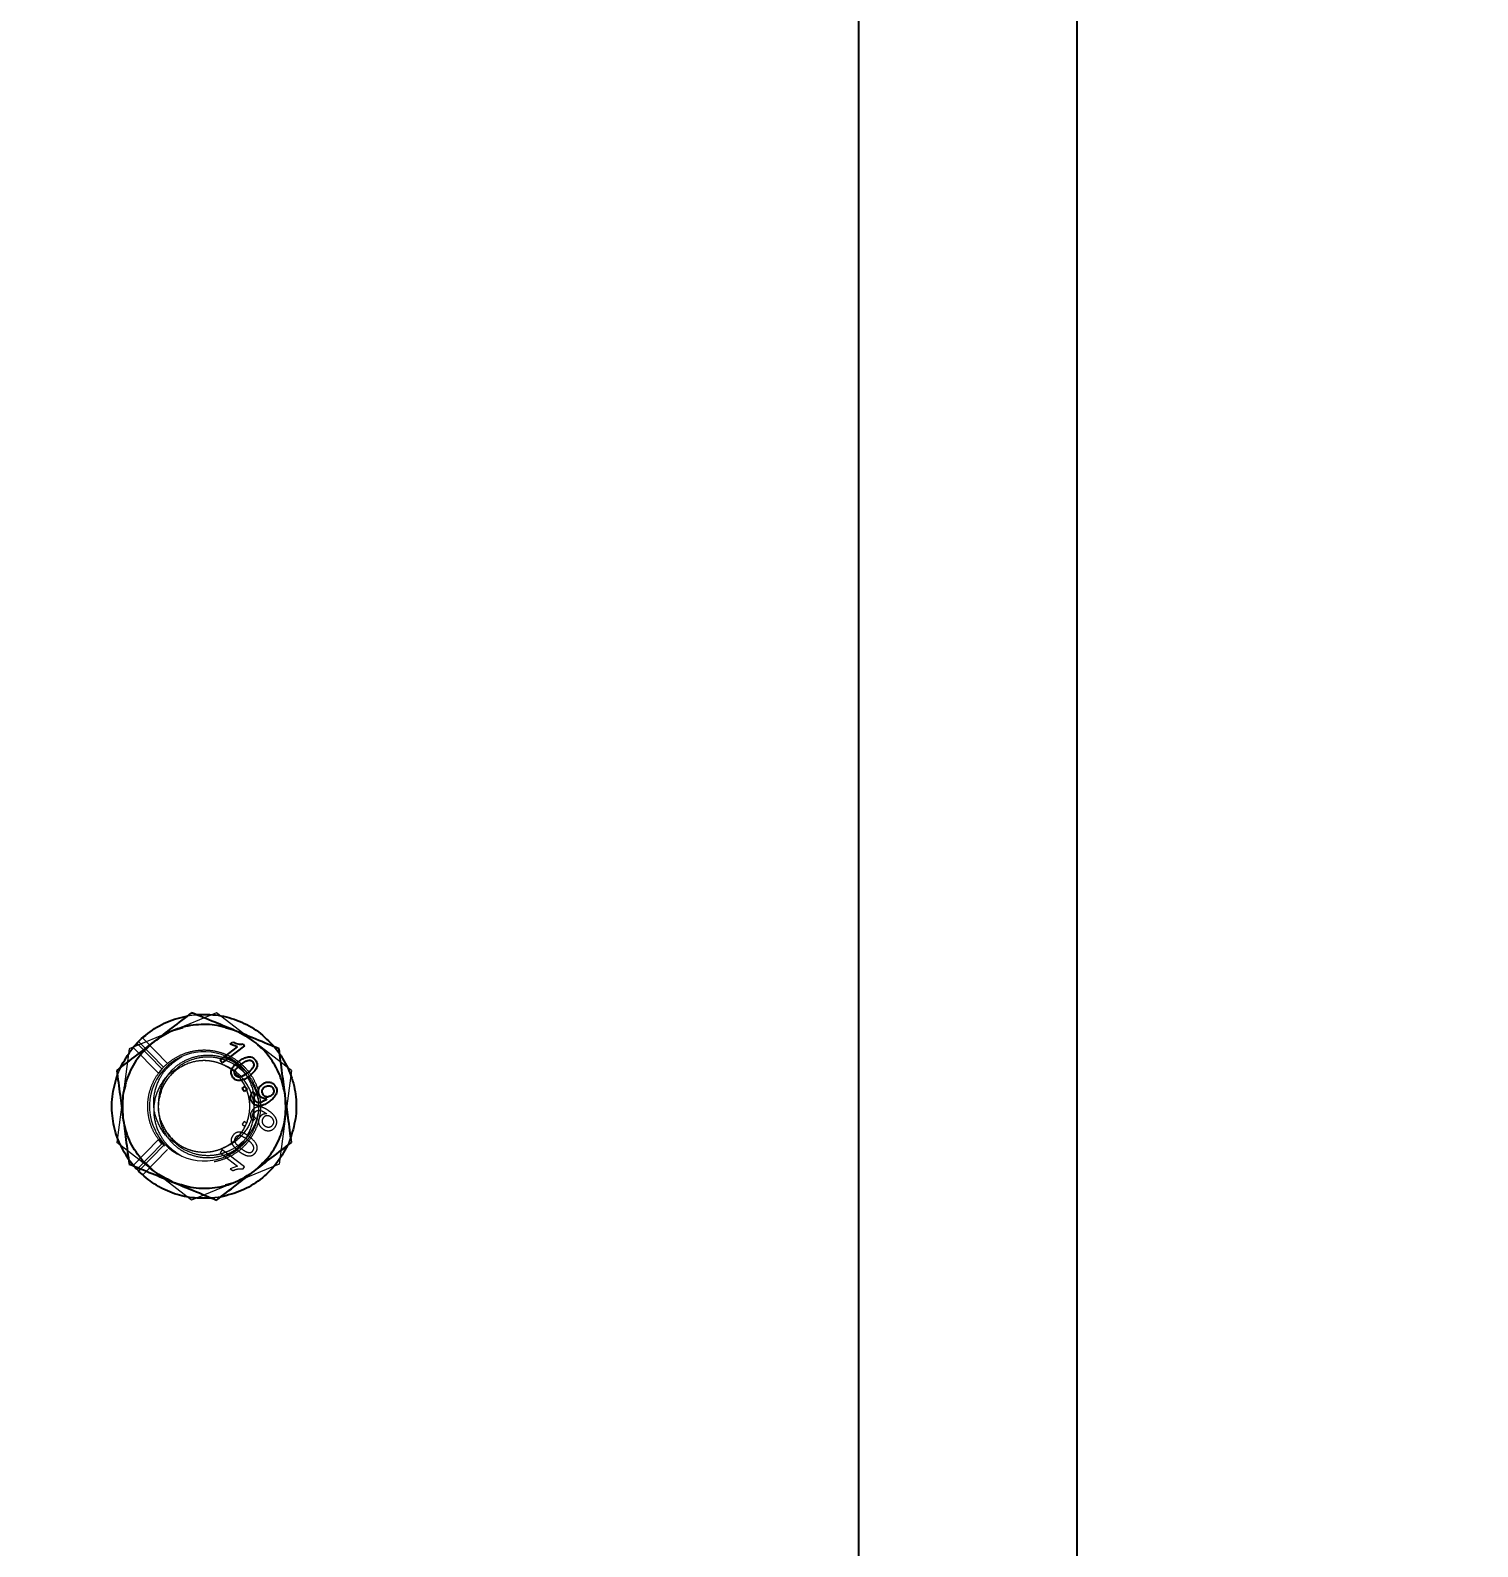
# Model space of a CAD drawing. Header units: millimetres. Extents: x 861 to 27901, y 673 to 17923.
# Drawn here: x 10508.9 to 10719.1, y 6345.8 to 6566.1 of the extents above; entities that cross this region are included whole.
import ezdxf

# ---------------------------------------------------------------- set-up
doc = ezdxf.new("R2010")
doc.units = ezdxf.units.MM
doc.header["$LTSCALE"] = 33.3
doc.linetypes.add('HIDDEN', pattern=[1.905, 1.27, -0.635])
doc.layers.add('CAPA_1', color=7, linetype='Continuous')
doc.styles.add('SLDTEXTSTYLE0', font='TXT', dxfattribs={"width": 0.75})
doc.dimstyles.new('SLDDIMSTYLE0', dxfattribs={"dimtxt": 66.6, "dimasz": 66.6, "dimexe": 0, "dimexo": 0.0625, "dimgap": 16.65, "dimtad": 2, "dimdec": 0, "dimlfac": 1.261261, "dimrnd": 1e-09, "dimzin": 12, "dimdsep": 46, "dimtxsty": 'SLDTEXTSTYLE0', "dimsah": 1, "dimcen": 0.09, "dimadec": 0, "dimazin": 3, "dimtfac": 1, "dimtdec": 0, "dimtofl": 0, "dimtmove": 0, "dimatfit": 3, "dimfxl": 1, "dimfrac": 2, "dimtolj": 1, "dimtzin": 12, "dimarcsym": 0})

# ---------------------------------------------------------------- blocks, each defined once
blk = doc.blocks.new('_D_13')
at = {"layer": 'CAPA_1', "transparency": 16777216}
for p, q in [((9823.17, 6912.25), (14695.32, 6912.25)), ((14662.02, 6912.25), (14662.02, 5357.98)), ((14240.18, 5357.98), (14695.32, 5357.98))]:
    blk.add_line(p, q, dxfattribs=at)
for points in [[(14662.02, 6912.25), (14651.77, 6845.65), (14672.27, 6845.65)], [(14662.02, 5357.98), (14672.27, 5424.58), (14651.77, 5424.58)]]:
    blk.add_solid(points, dxfattribs=at)
at = {"layer": 'CAPA_1', "transparency": 16777216, "insert": (14576.17, 6036.69), "char_height": 66.6, "attachment_point": 1, "rotation": 90, "style": 'SLDTEXTSTYLE0'}
blk.add_mtext('1960', dxfattribs=at)
blk = doc.blocks.new('_D_14')
at = {"layer": 'CAPA_1', "transparency": 16777216}
for p, q in [((9780.88, 6954.54), (9780.88, 7862.55)), ((10855.14, 5883.49), (10855.14, 7862.55)), ((9780.88, 7829.25), (10855.14, 7829.25))]:
    blk.add_line(p, q, dxfattribs=at)
for points in [[(9780.88, 7829.25), (9847.48, 7819.01), (9847.48, 7839.5)], [(10855.14, 7829.25), (10788.54, 7839.5), (10788.54, 7819.01)]]:
    blk.add_solid(points, dxfattribs=at)
at = {"layer": 'CAPA_1', "transparency": 16777216, "insert": (10219.59, 7915.1), "char_height": 66.6, "attachment_point": 1, "style": 'SLDTEXTSTYLE0'}
blk.add_mtext('1355', dxfattribs=at)

msp = doc.modelspace()

# ---------------------------------------------------------------- linework, layer by layer
at = {"color": 7, "linetype": 'Continuous', "lineweight": 25}
for p, q in [((10629.24, 6169.12), (10629.24, 6622.63)), ((10660.95, 6169.12), (10660.95, 6622.63)), ((10536.42, 6416.48), (10538.94, 6418.41)), ((10539.97, 6418.55), (10536.74, 6416.07)), ((10537.89, 6418.79), (10538.27, 6419.09)), ((10538.94, 6418.41), (10537.89, 6418.79)), ((10539.76, 6418.82), (10539.97, 6418.55)), ((10536.74, 6416.07), (10536.42, 6416.48)), ((10539.61, 6412.34), (10540.02, 6412.66)), ((10540.02, 6412.66), (10540.34, 6412.25)), ((10539.92, 6411.93), (10539.61, 6412.34)), ((10540.34, 6412.25), (10539.92, 6411.93)), ((10541.22, 6411.87), (10541.58, 6411.49)), ((10543.14, 6410.77), (10543.21, 6410.84)), ((10524.35, 6400.58), (10523.81, 6401.18)), ((10524.35, 6400.58), (10524.58, 6400.81)), ((10524.58, 6400.33), (10524.91, 6400.67))]:
    msp.add_line(p, q, dxfattribs=at)
at = {"color": 1, "linetype": 'HIDDEN', "lineweight": 18}
for p, q in [((10535.91, 6423.36), (10523.22, 6418.13)), ((10531.12, 6422.74), (10531.99, 6422.96)), ((10531.71, 6422.92), (10532.95, 6423.09)), ((10532.26, 6422.99), (10533.59, 6423.07)), ((10546.79, 6414.98), (10535.91, 6423.36)), ((10524.58, 6419.16), (10525.16, 6419.72)), ((10525.16, 6419.72), (10525.63, 6420.06)), ((10528.8, 6415.99), (10525.16, 6419.72)), ((10529.56, 6420.74), (10531.05, 6421.14)), ((10537.15, 6421.14), (10538.65, 6420.73)), ((10523.22, 6418.13), (10521.4, 6404.51)), ((10523.81, 6418.32), (10527.48, 6414.57)), ((10523.97, 6418.44), (10524.35, 6418.92)), ((10524.35, 6418.92), (10527.98, 6415.2)), ((10528.21, 6415.44), (10524.58, 6419.16)), ((10526.76, 6419.08), (10525.76, 6418.09)), ((10541.35, 6419.17), (10542.43, 6418.09)), ((10544.1, 6418.6), (10545.21, 6417.15)), ((10544.31, 6418.4), (10545.07, 6417.41)), ((10521.5, 6414.27), (10521.97, 6415.42)), ((10521.67, 6414.69), (10522.3, 6415.96)), ((10527.98, 6415.2), (10527.49, 6414.52)), ((10528.8, 6415.99), (10528.21, 6415.44)), ((10528.93, 6416.09), (10528.8, 6415.99)), ((10531.71, 6415.95), (10531.56, 6415.87)), ((10539.11, 6415.86), (10538.93, 6416.03)), ((10546.79, 6414.98), (10544.98, 6401.37)), ((10521.37, 6413.71), (10521.58, 6414.47)), ((10522.71, 6412.8), (10522.31, 6411.32)), ((10541.76, 6407.88), (10541.96, 6408.72)), ((10543.14, 6408.72), (10543.21, 6408.66)), ((10545.89, 6408.18), (10545.49, 6406.7)), ((10539.92, 6407.57), (10539.61, 6407.16)), ((10539.61, 6407.16), (10540.02, 6406.84)), ((10540.34, 6407.25), (10539.92, 6407.57)), ((10541.22, 6407.63), (10541.58, 6408.01)), ((10532.28, 6396.14), (10521.4, 6404.51)), ((10523.81, 6401.18), (10527.48, 6404.93)), ((10524.58, 6400.81), (10527.98, 6404.3)), ((10528.21, 6404.05), (10524.91, 6400.67)), ((10527.45, 6404.98), (10528.33, 6403.95)), ((10527.98, 6404.3), (10527.48, 6404.93)), ((10528.72, 6405.92), (10529.1, 6405.4)), ((10546.32, 6404.32), (10545.9, 6403.55)), ((10546.7, 6405.23), (10546.22, 6404.07)), ((10546.84, 6405.85), (10546.42, 6404.56)), ((10524.65, 6400.28), (10523.1, 6402.13)), ((10523.81, 6401.18), (10523.12, 6402.09)), ((10528.8, 6403.5), (10525.16, 6399.78)), ((10536.74, 6403.43), (10536.42, 6403.02)), ((10536.42, 6403.02), (10538.94, 6401.08)), ((10539.97, 6400.95), (10536.74, 6403.43)), ((10538.67, 6403.32), (10539.17, 6403.68)), ((10526.84, 6400.32), (10525.76, 6401.41)), ((10544.98, 6401.37), (10532.28, 6396.14)), ((10538.94, 6401.08), (10537.89, 6400.7)), ((10537.89, 6400.7), (10538.27, 6400.41)), ((10539.76, 6400.68), (10539.97, 6400.95)), ((10538.63, 6398.75), (10537.15, 6398.36)), ((10536.56, 6396.6), (10534.72, 6396.42)), ((10536.48, 6396.58), (10535.25, 6396.41))]:
    msp.add_line(p, q, dxfattribs=at)
msp.add_arc((10534.1, 6409.75), 7.93, 37.5876, 307.5876, dxfattribs=at)
at = {"color": 7, "linetype": 'Continuous', "lineweight": 25}
for points in [[(10521.97, 6415.42), (10522.49, 6416.36), (10523.53, 6418.22), (10525.86, 6420.45), (10528.61, 6422.14), (10530.68, 6422.66), (10531.71, 6422.92)], [(10538.63, 6420.74), (10537.64, 6421.07), (10535.66, 6421.71), (10532.51, 6421.66), (10529.46, 6420.89), (10527.71, 6419.74), (10526.84, 6419.17)], [(10532.95, 6423.09), (10534.02, 6423.11), (10536.15, 6423.14), (10539.24, 6422.23), (10542.08, 6420.7), (10543.57, 6419.17), (10544.31, 6418.4)], [(10545.89, 6411.32), (10545.67, 6412.34), (10545.24, 6414.38), (10543.62, 6417.08), (10541.42, 6419.34), (10539.56, 6420.27), (10538.63, 6420.74)], [(10526.84, 6419.17), (10526.07, 6418.48), (10524.52, 6417.09), (10522.99, 6414.33), (10522.13, 6411.3), (10522.25, 6409.22), (10522.31, 6408.18)], [(10545.07, 6417.41), (10545.62, 6416.5), (10546.72, 6414.67), (10547.48, 6411.53), (10547.57, 6408.31), (10546.99, 6406.25), (10546.7, 6405.23)], [(10523.12, 6402.09), (10522.57, 6403), (10521.47, 6404.83), (10520.72, 6407.97), (10520.62, 6411.19), (10521.21, 6413.24), (10521.5, 6414.27)], [(10541.35, 6400.32), (10542.13, 6401.02), (10543.68, 6402.41), (10545.2, 6405.17), (10546.06, 6408.2), (10545.95, 6410.28), (10545.89, 6411.32)], [(10529.56, 6398.75), (10528.63, 6399.22), (10526.77, 6400.16), (10524.58, 6402.42), (10522.95, 6405.12), (10522.52, 6407.16), (10522.31, 6408.18)], [(10546.22, 6404.07), (10545.7, 6403.14), (10544.67, 6401.27), (10542.33, 6399.05), (10539.59, 6397.36), (10537.52, 6396.84), (10536.48, 6396.58)], [(10535.25, 6396.41), (10534.27, 6396.39), (10532.3, 6396.34), (10529.44, 6397.1), (10526.78, 6398.38), (10525.31, 6399.68), (10524.58, 6400.33)], [(10529.56, 6398.75), (10530.55, 6398.43), (10532.53, 6397.78), (10535.68, 6397.84), (10538.74, 6398.61), (10540.48, 6399.75), (10541.35, 6400.32)]]:
    msp.add_open_spline(points, degree=3, dxfattribs=at)
for points, knots in [([(10532.28, 6423.36), (10531.33, 6422.63), (10529.55, 6421.26), (10527.7, 6419.84), (10526.84, 6419.17)], [0, 0, 0, 0, 0.532771, 1, 1, 1, 1]), ([(10538.63, 6420.74), (10537.63, 6421.16), (10535.48, 6422.04), (10533.39, 6422.9), (10532.28, 6423.36)], [0, 0, 0, 0, 0.467229, 1, 1, 1, 1]), ([(10544.98, 6418.13), (10543.87, 6418.58), (10541.79, 6419.44), (10539.64, 6420.33), (10538.63, 6420.74)], [0, 0, 0, 0, 0.532771, 1, 1, 1, 1]), ([(10526.84, 6419.17), (10525.98, 6418.51), (10524.14, 6417.09), (10522.35, 6415.72), (10521.4, 6414.98)], [0, 0, 0, 0, 0.467229, 1, 1, 1, 1]), ([(10538.27, 6419.09), (10538.51, 6418.98), (10538.98, 6418.78), (10539.5, 6418.8), (10539.76, 6418.82)], [0, 0, 0, 0, 0.500866, 1, 1, 1, 1]), ([(10545.89, 6411.32), (10545.74, 6412.4), (10545.44, 6414.7), (10545.14, 6416.94), (10544.98, 6418.13)], [0, 0, 0, 0, 0.467229, 1, 1, 1, 1]), ([(10521.4, 6414.98), (10521.56, 6413.8), (10521.86, 6411.56), (10522.17, 6409.26), (10522.31, 6408.18)], [0, 0, 0, 0, 0.5327709, 1, 1, 1, 1]), ([(10538.29, 6413.96), (10538.2, 6414.11), (10538.06, 6414.33), (10538.02, 6414.63), (10538.02, 6414.8), (10538.04, 6414.88), (10538.05, 6414.92)], [0, 0, 0, 0, 0.4987953, 0.7491483, 0.8745764, 1, 1, 1, 1]), ([(10538.05, 6414.92), (10538.1, 6415.06), (10538.21, 6415.33), (10538.57, 6415.79), (10538.9, 6416.07), (10539.13, 6416.26)], [0, 0, 0, 0, 0.249754, 0.499871, 1, 1, 1, 1]), ([(10538.66, 6414.25), (10538.62, 6414.32), (10538.53, 6414.46), (10538.52, 6414.72), (10538.58, 6414.96), (10538.86, 6415.38), (10539.19, 6415.64), (10539.45, 6415.84)], [0, 0, 0, 0, 0.124696, 0.249462, 0.374432, 0.499637, 1, 1, 1, 1]), ([(10539.13, 6416.26), (10539.31, 6416.39), (10539.69, 6416.66), (10540.22, 6416.91), (10540.68, 6416.97), (10541.03, 6416.91), (10541.33, 6416.74), (10541.48, 6416.57), (10541.56, 6416.48)], [0, 0, 0, 0, 0.250482, 0.500346, 0.631705, 0.750221, 0.874987, 1, 1, 1, 1]), ([(10539.45, 6415.84), (10539.63, 6415.98), (10539.9, 6416.17), (10540.3, 6416.39), (10540.52, 6416.43), (10540.63, 6416.46)], [0, 0, 0, 0, 0.500372, 0.750515, 1, 1, 1, 1]), ([(10541.18, 6416.2), (10541.23, 6416.13), (10541.32, 6415.99), (10541.33, 6415.73), (10541.27, 6415.49), (10540.99, 6415.07), (10540.66, 6414.81), (10540.4, 6414.6)], [0, 0, 0, 0, 0.124745, 0.249484, 0.374471, 0.499648, 1, 1, 1, 1]), ([(10540.63, 6416.46), (10540.68, 6416.46), (10540.79, 6416.45), (10540.94, 6416.4), (10541.08, 6416.32), (10541.15, 6416.24), (10541.18, 6416.2)], [0, 0, 0, 0, 0.250158, 0.500156, 0.750032, 1, 1, 1, 1]), ([(10541.56, 6416.48), (10541.62, 6416.38), (10541.75, 6416.19), (10541.84, 6415.85), (10541.81, 6415.5), (10541.52, 6414.87), (10541.07, 6414.49), (10540.72, 6414.19)], [0, 0, 0, 0, 0.125373, 0.250644, 0.375698, 0.501113, 1, 1, 1, 1]), ([(10540.72, 6414.19), (10540.53, 6414.05), (10540.16, 6413.78), (10539.63, 6413.54), (10539.17, 6413.48), (10538.82, 6413.53), (10538.52, 6413.7), (10538.37, 6413.88), (10538.29, 6413.96)], [0, 0, 0, 0, 0.250476, 0.500347, 0.625768, 0.750176, 0.87497, 1, 1, 1, 1]), ([(10540.4, 6414.6), (10540.14, 6414.4), (10539.8, 6414.15), (10539.33, 6413.99), (10539.08, 6414), (10538.84, 6414.07), (10538.72, 6414.19), (10538.66, 6414.25)], [0, 0, 0, 0, 0.50041, 0.625613, 0.75058, 0.875344, 1, 1, 1, 1]), ([(10542.22, 6411.25), (10542.18, 6411.32), (10542.09, 6411.45), (10542.01, 6411.69), (10541.98, 6411.93), (10542.01, 6412.17), (10542.09, 6412.41), (10542.25, 6412.7), (10542.43, 6412.86), (10542.56, 6412.97)], [0, 0, 0, 0, 0.125074, 0.250064, 0.373261, 0.500199, 0.624296, 0.750369, 1, 1, 1, 1]), ([(10542.56, 6412.97), (10542.7, 6413.06), (10542.92, 6413.21), (10543.26, 6413.29), (10543.52, 6413.29), (10543.77, 6413.25), (10544.09, 6413.12), (10544.27, 6412.93), (10544.39, 6412.8)], [0, 0, 0, 0, 0.249869, 0.376454, 0.500348, 0.627239, 0.750824, 1, 1, 1, 1]), ([(10542.85, 6412.54), (10542.95, 6412.6), (10543.14, 6412.73), (10543.43, 6412.77), (10543.66, 6412.74), (10543.87, 6412.66), (10543.99, 6412.54), (10544.07, 6412.45)], [0, 0, 0, 0, 0.25025, 0.499842, 0.629576, 0.750665, 1, 1, 1, 1]), ([(10544.39, 6412.8), (10544.45, 6412.71), (10544.58, 6412.52), (10544.66, 6412.19), (10544.66, 6411.85), (10544.54, 6411.41), (10544.2, 6410.95), (10543.85, 6410.67), (10543.67, 6410.53)], [0, 0, 0, 0, 0.125064, 0.25009, 0.37511, 0.500169, 0.749441, 1, 1, 1, 1]), ([(10541.08, 6410.34), (10541, 6410.46), (10540.88, 6410.64), (10540.82, 6410.92), (10540.82, 6411.21), (10540.93, 6411.55), (10541.12, 6411.77), (10541.22, 6411.87)], [0, 0, 0, 0, 0.249859, 0.375718, 0.500481, 0.749846, 1, 1, 1, 1]), ([(10543.67, 6410.53), (10543.48, 6410.39), (10543.08, 6410.1), (10542.5, 6409.85), (10542.01, 6409.81), (10541.65, 6409.89), (10541.32, 6410.07), (10541.16, 6410.25), (10541.08, 6410.34)], [0, 0, 0, 0, 0.2504849, 0.5001185, 0.6278992, 0.7500924, 0.8749937, 1, 1, 1, 1]), ([(10541.58, 6411.49), (10541.52, 6411.42), (10541.42, 6411.29), (10541.34, 6411.1), (10541.33, 6410.95), (10541.35, 6410.82), (10541.4, 6410.71), (10541.44, 6410.64), (10541.47, 6410.61)], [0, 0, 0, 0, 0.276477, 0.499318, 0.623718, 0.749496, 0.874756, 1, 1, 1, 1]), ([(10541.47, 6410.61), (10541.52, 6410.55), (10541.63, 6410.43), (10541.84, 6410.33), (10542.08, 6410.29), (10542.54, 6410.39), (10542.87, 6410.61), (10543.14, 6410.77)], [0, 0, 0, 0, 0.125207, 0.25031, 0.375339, 0.50062, 1, 1, 1, 1]), ([(10543.21, 6410.84), (10543.12, 6410.83), (10542.93, 6410.83), (10542.66, 6410.91), (10542.41, 6411.04), (10542.29, 6411.18), (10542.22, 6411.25)], [0, 0, 0, 0, 0.248943, 0.49945, 0.750285, 1, 1, 1, 1]), ([(10542.69, 6411.41), (10542.63, 6411.5), (10542.55, 6411.64), (10542.51, 6411.85), (10542.51, 6412.01), (10542.56, 6412.16), (10542.65, 6412.36), (10542.77, 6412.46), (10542.85, 6412.54)], [0, 0, 0, 0, 0.249521, 0.373851, 0.499889, 0.624096, 0.750315, 1, 1, 1, 1]), ([(10543.84, 6411.32), (10543.75, 6411.26), (10543.61, 6411.17), (10543.4, 6411.11), (10543.24, 6411.1), (10543.08, 6411.13), (10542.88, 6411.21), (10542.77, 6411.33), (10542.69, 6411.41)], [0, 0, 0, 0, 0.249976, 0.378222, 0.500342, 0.627452, 0.750811, 1, 1, 1, 1]), ([(10544.07, 6412.45), (10544.13, 6412.36), (10544.21, 6412.22), (10544.24, 6412), (10544.21, 6411.84), (10544.16, 6411.68), (10544.05, 6411.5), (10543.92, 6411.39), (10543.84, 6411.32)], [0, 0, 0, 0, 0.249017, 0.372138, 0.499365, 0.623562, 0.749893, 1, 1, 1, 1]), ([(10546.79, 6404.51), (10546.63, 6405.7), (10546.34, 6407.94), (10546.03, 6410.24), (10545.89, 6411.32)], [0, 0, 0, 0, 0.532771, 1, 1, 1, 1]), ([(10522.31, 6408.18), (10522.45, 6407.1), (10522.76, 6404.79), (10523.06, 6402.56), (10523.22, 6401.37)], [0, 0, 0, 0, 0.4672291, 1, 1, 1, 1]), ([(10541.35, 6400.32), (10542.21, 6400.99), (10544.06, 6402.41), (10545.84, 6403.78), (10546.79, 6404.51)], [0, 0, 0, 0, 0.467229, 1, 1, 1, 1]), ([(10523.22, 6401.37), (10524.32, 6400.91), (10526.41, 6400.06), (10528.56, 6399.17), (10529.56, 6398.75)], [0, 0, 0, 0, 0.532771, 1, 1, 1, 1]), ([(10535.91, 6396.14), (10536.86, 6396.87), (10538.65, 6398.24), (10540.49, 6399.66), (10541.35, 6400.32)], [0, 0, 0, 0, 0.532771, 1, 1, 1, 1]), ([(10529.56, 6398.75), (10530.57, 6398.34), (10532.72, 6397.45), (10534.8, 6396.59), (10535.91, 6396.14)], [0, 0, 0, 0, 0.467229, 1, 1, 1, 1])]:
    msp.add_open_spline(points, degree=3, knots=knots, dxfattribs=at)
at = {"color": 1, "linetype": 'HIDDEN', "lineweight": 18}
for points in [[(10527.48, 6404.93), (10527.19, 6405.37), (10526.62, 6406.25), (10526.11, 6407.75), (10525.87, 6409.31), (10525.94, 6410.89), (10526.3, 6412.42), (10526.96, 6413.86), (10527.87, 6415.15), (10529.02, 6416.24), (10530.35, 6417.09), (10531.82, 6417.67), (10533.37, 6417.96), (10534.95, 6417.95), (10536.5, 6417.63), (10537.96, 6417.03), (10539.28, 6416.16), (10540.41, 6415.05), (10541.3, 6413.75), (10541.93, 6412.3), (10542.28, 6410.76), (10542.32, 6409.18), (10542.06, 6407.62), (10541.51, 6406.14), (10540.68, 6404.8), (10539.62, 6403.63), (10538.35, 6402.69), (10536.92, 6402.01), (10535.39, 6401.61), (10533.82, 6401.51), (10532.25, 6401.72), (10530.76, 6402.22), (10529.37, 6402.98), (10528.6, 6403.7), (10528.21, 6404.05)], [(10528.83, 6405.7), (10528.38, 6406.45), (10527.48, 6407.95), (10527.35, 6410.64), (10528.19, 6413.14), (10529.94, 6415.15), (10532.32, 6416.33), (10534.98, 6416.51), (10537.5, 6415.66), (10539.5, 6413.91), (10540.68, 6411.52), (10540.85, 6408.87), (10540, 6406.35), (10538.25, 6404.35), (10535.87, 6403.17), (10533.23, 6403), (10530.66, 6403.81), (10529.44, 6405.07), (10528.83, 6405.7)], [(10540.38, 6414.59), (10540.67, 6414.15), (10541.26, 6413.29), (10541.8, 6411.82), (10542.07, 6410.27), (10542, 6409.23), (10541.96, 6408.71)], [(10528.83, 6405.7), (10528.59, 6406.06), (10528.1, 6406.78), (10527.65, 6408.02), (10527.42, 6409.31), (10527.48, 6410.18), (10527.51, 6410.62)]]:
    msp.add_open_spline(points, degree=3, dxfattribs=at)
for points, knots in [([(10530.47, 6404.19), (10530.11, 6404.35), (10528.99, 6404.87), (10527.67, 6406.58), (10526.74, 6408.95), (10526.74, 6411.51), (10527.49, 6413.69), (10528.84, 6415.63), (10530.1, 6416.48), (10530.86, 6416.99)], [0, 0, 0, 0, 0.073226, 0.23471, 0.3941, 0.554574, 0.712039, 0.827456, 1, 1, 1, 1]), ([(10527.51, 6410.62), (10527.56, 6411.08), (10527.67, 6412), (10528.27, 6413.57), (10529.4, 6415.14), (10531.13, 6416.43), (10533.12, 6417.14), (10535.22, 6417.28), (10537.27, 6416.82), (10539.06, 6415.9), (10539.97, 6414.99), (10540.38, 6414.59)], [0, 0, 0, 0, 0.081677, 0.161349, 0.291035, 0.413148, 0.534221, 0.654765, 0.776346, 0.898839, 1, 1, 1, 1]), ([(10536.95, 6417.15), (10537.77, 6416.65), (10539.18, 6415.81), (10540.66, 6413.73), (10541.38, 6411.74), (10541.36, 6410.35), (10541.36, 6409.85)], [0, 0, 0, 0, 0.3146952, 0.5412803, 0.834453, 1, 1, 1, 1]), ([(10531.27, 6415.72), (10530.63, 6415.44), (10529.21, 6414.83), (10527.66, 6412.93), (10526.75, 6410.55), (10526.74, 6407.99), (10527.49, 6405.81), (10528.84, 6403.86), (10530.1, 6403.02), (10530.86, 6402.51)], [0, 0, 0, 0, 0.123454, 0.276185, 0.426937, 0.578714, 0.727646, 0.836807, 1, 1, 1, 1]), ([(10528.83, 6405.7), (10529.03, 6405.46), (10529.52, 6404.88), (10530.23, 6404.33), (10530.88, 6403.93), (10531.34, 6403.7), (10531.92, 6403.46), (10532.36, 6403.34), (10532.6, 6403.28), (10532.6, 6403.28), (10532.6, 6403.28), (10532.6, 6403.28), (10532.6, 6403.28), (10532.6, 6403.28), (10532.61, 6403.28), (10532.62, 6403.27), (10532.65, 6403.27), (10532.72, 6403.25), (10532.93, 6403.21), (10533.65, 6403.09), (10534.46, 6403.09), (10535.25, 6403.2), (10535.7, 6403.3), (10536.21, 6403.44), (10536.65, 6403.61), (10536.92, 6403.74), (10537.2, 6403.87), (10537.54, 6404.06), (10538.02, 6404.38), (10538.46, 6404.73), (10538.86, 6405.11), (10539.24, 6405.53), (10539.63, 6406.05), (10539.93, 6406.55), (10540.09, 6406.89), (10540.22, 6407.17), (10540.37, 6407.54), (10540.53, 6408.08), (10540.65, 6408.64), (10540.73, 6409.24), (10540.75, 6409.84), (10540.71, 6410.39), (10540.65, 6410.86), (10540.58, 6411.2), (10540.53, 6411.4), (10540.46, 6411.65), (10540.35, 6412.02), (10540.14, 6412.52), (10539.92, 6412.95), (10539.71, 6413.31), (10539.37, 6413.81), (10538.82, 6414.46), (10538.03, 6415.14), (10537.24, 6415.62), (10536.51, 6415.95), (10535.81, 6416.18), (10535.11, 6416.32), (10534.4, 6416.4), (10533.16, 6416.39), (10531.4, 6415.97), (10529.48, 6414.69), (10528.04, 6412.85), (10527.69, 6411.36), (10527.51, 6410.62)], [0, 0, 0, 0, 0.025018, 0.062505, 0.073457, 0.087536, 0.104741, 0.12507, 0.12508, 0.125088, 0.125103, 0.125129, 0.125176, 0.125264, 0.125429, 0.125753, 0.126422, 0.127908, 0.131491, 0.144058, 0.187539, 0.197474, 0.209566, 0.225509, 0.240805, 0.248969, 0.250106, 0.265748, 0.281391, 0.297034, 0.312676, 0.325838, 0.344007, 0.365974, 0.374124, 0.375253, 0.390902, 0.40655, 0.422199, 0.437847, 0.456199, 0.471384, 0.483402, 0.495485, 0.499868, 0.500438, 0.516867, 0.531646, 0.544773, 0.556248, 0.566071, 0.595236, 0.625559, 0.651348, 0.670843, 0.691622, 0.711565, 0.729805, 0.750654, 0.81299, 0.875327, 0.937663, 1, 1, 1, 1]), ([(10541.96, 6410.79), (10541.87, 6411.16), (10541.68, 6411.9), (10541.25, 6412.84), (10540.75, 6413.68), (10540.16, 6414.43), (10539.23, 6415.35), (10538.26, 6415.99), (10537.39, 6416.37), (10536.92, 6416.55), (10536.39, 6416.7), (10535.37, 6416.92), (10533.83, 6416.96), (10531.89, 6416.45), (10530.32, 6415.58), (10529.64, 6414.73), (10529.39, 6414.42)], [0, 0, 0, 0, 0.069953, 0.139917, 0.190193, 0.248551, 0.31488, 0.430247, 0.459214, 0.488206, 0.524206, 0.559732, 0.679274, 0.802425, 0.926677, 1, 1, 1, 1]), ([(10536.95, 6402.35), (10537.77, 6402.84), (10539.18, 6403.69), (10540.67, 6405.77), (10541.37, 6407.82), (10541.44, 6410.12), (10540.83, 6412.38), (10539.51, 6414.18), (10538.07, 6415.28), (10537.23, 6415.64), (10536.81, 6415.81)], [0, 0, 0, 0, 0.165815, 0.285204, 0.439678, 0.538055, 0.684865, 0.841009, 0.920503, 1, 1, 1, 1]), ([(10545.49, 6412.8), (10545.68, 6412.3), (10545.9, 6411.77), (10545.89, 6411.2), (10545.89, 6411.16)], [0, 0, 0, 0, 0.9286993, 1, 1, 1, 1]), ([(10522.71, 6406.7), (10522.51, 6407.19), (10522.3, 6407.73), (10522.3, 6408.29), (10522.3, 6408.34)], [0, 0, 0, 0, 0.928699, 1, 1, 1, 1]), ([(10527.51, 6408.88), (10527.56, 6408.41), (10527.67, 6407.49), (10528.27, 6405.93), (10529.4, 6404.36), (10531.13, 6403.07), (10533.12, 6402.36), (10535.22, 6402.22), (10537.27, 6402.68), (10539.06, 6403.6), (10539.97, 6404.5), (10540.38, 6404.91)], [0, 0, 0, 0, 0.081677, 0.161349, 0.291035, 0.413148, 0.534221, 0.654764, 0.776345, 0.898838, 1, 1, 1, 1]), ([(10541.96, 6408.71), (10541.87, 6408.34), (10541.68, 6407.6), (10541.25, 6406.65), (10540.75, 6405.82), (10540.16, 6405.06), (10539.23, 6404.15), (10538.26, 6403.51), (10537.39, 6403.13), (10536.92, 6402.95), (10536.39, 6402.79), (10535.37, 6402.58), (10533.84, 6402.54), (10531.88, 6403.04), (10530.09, 6404.09), (10529.25, 6405.16), (10528.83, 6405.7)], [0, 0, 0, 0, 0.066556, 0.133122, 0.180955, 0.236479, 0.299586, 0.40935, 0.43691, 0.464494, 0.498745, 0.532545, 0.646281, 0.763453, 0.88167, 1, 1, 1, 1]), ([(10541.36, 6409.64), (10541.2, 6408.82), (10540.87, 6407.11), (10539.5, 6405.32), (10538.07, 6404.21), (10537.23, 6403.86), (10536.81, 6403.69)], [0, 0, 0, 0, 0.315902, 0.654861, 0.827426, 1, 1, 1, 1]), ([(10541.96, 6408.71), (10541.86, 6408.2), (10541.67, 6407.18), (10541.17, 6406.12), (10540.77, 6405.45), (10540.55, 6405.13), (10540.31, 6404.82), (10540.11, 6404.58), (10539.92, 6404.37), (10539.57, 6403.99), (10539.21, 6403.7), (10538.93, 6403.47)], [0, 0, 0, 0, 0.249952, 0.499906, 0.562471, 0.625034, 0.687596, 0.750157, 0.77567, 0.825835, 1, 1, 1, 1]), ([(10541.08, 6409.16), (10541, 6409.04), (10540.88, 6408.86), (10540.82, 6408.58), (10540.82, 6408.29), (10540.93, 6407.94), (10541.12, 6407.73), (10541.22, 6407.63)], [0, 0, 0, 0, 0.249859, 0.375956, 0.500482, 0.749847, 1, 1, 1, 1]), ([(10541.08, 6409.16), (10541, 6409.04), (10540.88, 6408.86), (10540.82, 6408.58), (10540.82, 6408.29), (10540.93, 6407.94), (10541.12, 6407.73), (10541.22, 6407.63)], [0, 0, 0, 0, 0.249859, 0.375718, 0.500481, 0.749846, 1, 1, 1, 1]), ([(10543.67, 6408.97), (10543.48, 6409.11), (10543.08, 6409.4), (10542.5, 6409.65), (10542.01, 6409.69), (10541.65, 6409.61), (10541.32, 6409.43), (10541.16, 6409.25), (10541.08, 6409.16)], [0, 0, 0, 0, 0.250485, 0.500118, 0.62804, 0.750092, 0.874994, 1, 1, 1, 1]), ([(10541.58, 6408.01), (10541.52, 6408.08), (10541.42, 6408.2), (10541.34, 6408.4), (10541.33, 6408.55), (10541.36, 6408.72), (10541.42, 6408.82), (10541.47, 6408.89)], [0, 0, 0, 0, 0.277074, 0.499914, 0.624834, 0.750381, 1, 1, 1, 1]), ([(10541.58, 6408.01), (10541.52, 6408.08), (10541.42, 6408.2), (10541.34, 6408.4), (10541.33, 6408.55), (10541.35, 6408.67), (10541.4, 6408.79), (10541.44, 6408.86), (10541.47, 6408.89)], [0, 0, 0, 0, 0.2764768, 0.499318, 0.6237184, 0.7494962, 0.8747562, 1, 1, 1, 1]), ([(10541.47, 6408.89), (10541.52, 6408.95), (10541.63, 6409.07), (10541.84, 6409.17), (10542.08, 6409.21), (10542.54, 6409.1), (10542.87, 6408.89), (10543.14, 6408.72)], [0, 0, 0, 0, 0.125207, 0.25031, 0.375339, 0.50062, 1, 1, 1, 1]), ([(10542.22, 6408.25), (10542.2, 6408.21), (10542.15, 6408.15), (10542.07, 6408), (10542.01, 6407.81), (10541.98, 6407.57), (10542.01, 6407.32), (10542.09, 6407.09), (10542.25, 6406.8), (10542.43, 6406.64), (10542.56, 6406.53)], [0, 0, 0, 0, 0.062611, 0.125226, 0.250194, 0.373586, 0.500286, 0.62458, 0.750412, 1, 1, 1, 1]), ([(10543.21, 6408.66), (10543.12, 6408.66), (10542.93, 6408.67), (10542.66, 6408.59), (10542.41, 6408.46), (10542.29, 6408.32), (10542.22, 6408.25)], [0, 0, 0, 0, 0.24954, 0.50198, 0.751372, 1, 1, 1, 1]), ([(10543.21, 6408.66), (10543.12, 6408.66), (10542.93, 6408.67), (10542.66, 6408.59), (10542.41, 6408.46), (10542.29, 6408.32), (10542.22, 6408.25)], [0, 0, 0, 0, 0.248943, 0.49945, 0.750285, 1, 1, 1, 1]), ([(10543.84, 6408.18), (10543.75, 6408.24), (10543.61, 6408.33), (10543.4, 6408.39), (10543.24, 6408.4), (10543.08, 6408.37), (10542.88, 6408.29), (10542.77, 6408.17), (10542.69, 6408.09)], [0, 0, 0, 0, 0.249976, 0.378222, 0.500342, 0.627452, 0.750811, 1, 1, 1, 1]), ([(10543.84, 6408.18), (10543.75, 6408.24), (10543.61, 6408.33), (10543.4, 6408.39), (10543.24, 6408.4), (10543.08, 6408.37), (10542.88, 6408.29), (10542.77, 6408.17), (10542.69, 6408.09)], [0, 0, 0, 0, 0.249977, 0.377915, 0.500342, 0.627106, 0.750811, 1, 1, 1, 1]), ([(10544.39, 6406.7), (10544.45, 6406.79), (10544.58, 6406.98), (10544.66, 6407.31), (10544.66, 6407.65), (10544.54, 6408.08), (10544.2, 6408.55), (10543.85, 6408.83), (10543.67, 6408.97)], [0, 0, 0, 0, 0.125064, 0.25009, 0.37511, 0.500169, 0.749441, 1, 1, 1, 1]), ([(10544.07, 6407.05), (10544.13, 6407.14), (10544.21, 6407.28), (10544.24, 6407.5), (10544.21, 6407.66), (10544.16, 6407.81), (10544.05, 6408), (10543.92, 6408.11), (10543.84, 6408.18)], [0, 0, 0, 0, 0.249017, 0.371845, 0.499365, 0.623226, 0.749892, 1, 1, 1, 1]), ([(10540.72, 6405.31), (10540.53, 6405.45), (10540.16, 6405.72), (10539.63, 6405.96), (10539.17, 6406.02), (10538.82, 6405.97), (10538.52, 6405.79), (10538.37, 6405.62), (10538.29, 6405.53)], [0, 0, 0, 0, 0.2504758, 0.5003474, 0.6257683, 0.7501762, 0.8749697, 1, 1, 1, 1]), ([(10540.72, 6405.31), (10540.53, 6405.45), (10540.16, 6405.72), (10539.63, 6405.96), (10539.17, 6406.02), (10538.82, 6405.97), (10538.52, 6405.79), (10538.37, 6405.62), (10538.29, 6405.53)], [0, 0, 0, 0, 0.2504715, 0.5003388, 0.6261881, 0.7501805, 0.8749718, 1, 1, 1, 1]), ([(10542.69, 6408.09), (10542.63, 6408), (10542.55, 6407.86), (10542.51, 6407.65), (10542.51, 6407.49), (10542.56, 6407.33), (10542.65, 6407.14), (10542.77, 6407.03), (10542.85, 6406.96)], [0, 0, 0, 0, 0.24952, 0.373528, 0.499888, 0.62379, 0.750316, 1, 1, 1, 1]), ([(10542.56, 6406.53), (10542.7, 6406.43), (10542.92, 6406.29), (10543.26, 6406.21), (10543.52, 6406.2), (10543.77, 6406.25), (10544.09, 6406.38), (10544.27, 6406.57), (10544.39, 6406.7)], [0, 0, 0, 0, 0.249869, 0.376654, 0.500348, 0.627459, 0.750824, 1, 1, 1, 1]), ([(10542.85, 6406.96), (10542.95, 6406.9), (10543.14, 6406.77), (10543.43, 6406.73), (10543.66, 6406.76), (10543.87, 6406.84), (10543.99, 6406.96), (10544.07, 6407.05)], [0, 0, 0, 0, 0.25025, 0.499841, 0.629288, 0.750666, 1, 1, 1, 1]), ([(10538.29, 6405.53), (10538.2, 6405.39), (10538.06, 6405.17), (10538.02, 6404.87), (10538.02, 6404.7), (10538.04, 6404.61), (10538.05, 6404.57)], [0, 0, 0, 0, 0.498795, 0.749148, 0.874576, 1, 1, 1, 1]), ([(10538.29, 6405.53), (10538.2, 6405.39), (10538.06, 6405.17), (10538.01, 6404.83), (10538.03, 6404.66), (10538.05, 6404.57)], [0, 0, 0, 0, 0.499036, 0.74951, 1, 1, 1, 1]), ([(10538.05, 6404.57), (10538.1, 6404.44), (10538.21, 6404.17), (10538.57, 6403.71), (10538.9, 6403.43), (10539.13, 6403.24)], [0, 0, 0, 0, 0.249754, 0.499871, 1, 1, 1, 1]), ([(10538.66, 6405.25), (10538.62, 6405.18), (10538.53, 6405.03), (10538.52, 6404.78), (10538.58, 6404.53), (10538.86, 6404.12), (10539.19, 6403.86), (10539.45, 6403.65)], [0, 0, 0, 0, 0.124696, 0.249462, 0.374432, 0.499637, 1, 1, 1, 1]), ([(10540.4, 6404.9), (10540.14, 6405.1), (10539.8, 6405.34), (10539.33, 6405.51), (10539.08, 6405.5), (10538.84, 6405.43), (10538.72, 6405.31), (10538.66, 6405.25)], [0, 0, 0, 0, 0.5004095, 0.6256126, 0.7505797, 0.8753437, 1, 1, 1, 1]), ([(10541.18, 6403.3), (10541.23, 6403.37), (10541.32, 6403.51), (10541.33, 6403.77), (10541.27, 6404.01), (10540.99, 6404.43), (10540.66, 6404.69), (10540.4, 6404.9)], [0, 0, 0, 0, 0.124745, 0.249484, 0.374471, 0.499648, 1, 1, 1, 1]), ([(10541.56, 6403.02), (10541.62, 6403.11), (10541.75, 6403.3), (10541.84, 6403.65), (10541.81, 6404), (10541.52, 6404.63), (10541.07, 6405.01), (10540.72, 6405.31)], [0, 0, 0, 0, 0.125373, 0.250644, 0.375698, 0.501113, 1, 1, 1, 1]), ([(10539.13, 6403.24), (10539.31, 6403.11), (10539.69, 6402.84), (10540.22, 6402.59), (10540.68, 6402.53), (10541.03, 6402.59), (10541.33, 6402.76), (10541.48, 6402.93), (10541.56, 6403.02)], [0, 0, 0, 0, 0.250482, 0.500345, 0.631866, 0.750221, 0.874987, 1, 1, 1, 1]), ([(10539.45, 6403.65), (10539.63, 6403.52), (10539.9, 6403.32), (10540.3, 6403.11), (10540.52, 6403.06), (10540.63, 6403.04)], [0, 0, 0, 0, 0.500372, 0.750515, 1, 1, 1, 1]), ([(10540.63, 6403.04), (10540.68, 6403.04), (10540.79, 6403.05), (10540.94, 6403.09), (10541.06, 6403.17), (10541.13, 6403.24), (10541.17, 6403.28), (10541.18, 6403.3)], [0, 0, 0, 0, 0.250055, 0.499949, 0.749722, 0.874857, 1, 1, 1, 1]), ([(10538.27, 6400.41), (10538.51, 6400.51), (10538.98, 6400.72), (10539.5, 6400.69), (10539.76, 6400.68)], [0, 0, 0, 0, 0.5008657, 1, 1, 1, 1]), ([(10542.43, 6401.41), (10542.1, 6400.99), (10541.75, 6400.54), (10541.25, 6400.26), (10541.22, 6400.24)], [0, 0, 0, 0, 0.928699, 1, 1, 1, 1]), ([(10531.05, 6398.36), (10530.52, 6398.44), (10529.95, 6398.52), (10529.46, 6398.81), (10529.43, 6398.83)], [0, 0, 0, 0, 0.928699, 1, 1, 1, 1])]:
    msp.add_open_spline(points, degree=3, knots=knots, dxfattribs=at)

# ---------------------------------------------------------------- dimensions: what is measured, and where the dimension line sits
at = {"layer": 'CAPA_1'}
dim = msp.add_linear_dim(base=(10855.14, 7829.25), p1=(9780.88, 6912.25), p2=(10855.14, 5841.2), dimstyle='SLDDIMSTYLE0', dxfattribs=at)
dim.commit()
dim.dimension.update_dxf_attribs({"geometry": '_D_14', "text_midpoint": (10318.01, 7829.25), "dimtype": 160})
dim = msp.add_linear_dim(base=(14662.02, 5357.98), p1=(9780.88, 6912.25), p2=(14197.89, 5357.98), angle=90, dimstyle='SLDDIMSTYLE0', dxfattribs=at)
dim.commit()
dim.dimension.update_dxf_attribs({"geometry": '_D_13', "text_midpoint": (14662.02, 6135.11), "dimtype": 160})

doc.saveas('drawing.dxf')
